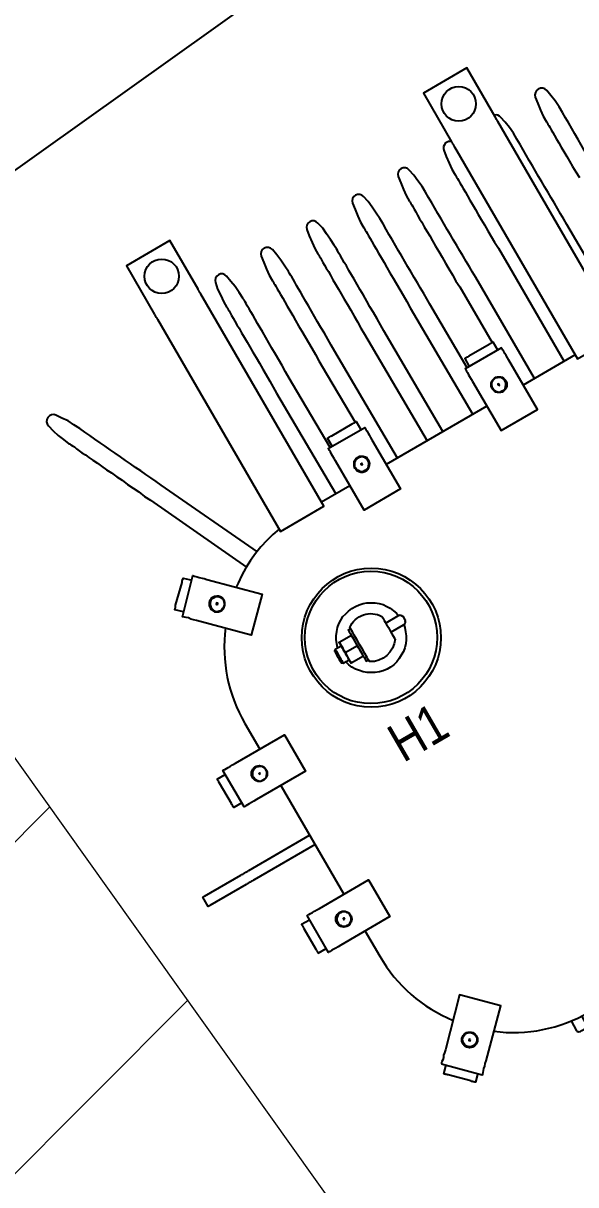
# Model space of a CAD drawing. Header units: metres. Extents: x 3162.2 to 3239.3, y 1435.1 to 1475.8.
# Drawn here: x 3201.6136 to 3201.6885, y 1442.8727 to 1443.03 of the extents above; entities that cross this region are included whole.
import ezdxf

# ---------------------------------------------------------------- set-up
doc = ezdxf.new("R2010")
doc.units = ezdxf.units.M
doc.layers.add('Cotas', color=1, linetype='Continuous', lineweight=5)
for name, color, linetype in [('DIAGRAMA', 7, 'Continuous'), ('PDF5_Geometry', 7, 'Continuous'), ('PDF5_Text', 7, 'Continuous')]:
    doc.layers.add(name, color=color, linetype=linetype)
doc.styles.add('PDF Arial Narrow', font='ARIALN.TTF')

msp = doc.modelspace()

# ---------------------------------------------------------------- hatches: boundary and pattern name
at = {"layer": 'Cotas'}
h = msp.add_hatch(dxfattribs=at)
h.set_pattern_fill('ANSI31', color=256, scale=0.01)
h.paths.add_polyline_path([(3202.27386, 1443.14544), (3202.14994, 1443.35414), (3201.77762, 1443.08826), (3201.87354, 1442.96969), (3201.69029, 1442.82143), (3201.57839, 1442.97813), (3201.49561, 1442.91902), (3202.05864, 1441.86562), (3202.75878, 1442.241)])

# ---------------------------------------------------------------- linework, layer by layer
msp.add_line((3201.57839, 1442.97813), (3201.69029, 1442.82143), dxfattribs=at)
at = {"layer": 'DIAGRAMA'}
msp.add_line((3200.66253, 1442.33168), (3202.16194, 1443.40243), dxfattribs=at)
at = {"layer": 'PDF5_Geometry', "lineweight": 25}
for points in [[(3201.67204, 1443.01322), (3201.6887, 1442.9845), (3201.69458, 1442.98792), (3201.67792, 1443.01663), (3201.67785, 1443.01675), (3201.67782, 1443.01681), (3201.67778, 1443.01687), (3201.67775, 1443.01693), (3201.67768, 1443.01705), (3201.67764, 1443.01711), (3201.67758, 1443.01723), (3201.67754, 1443.01729), (3201.67371, 1443.0239), (3201.66782, 1443.02048), (3201.67165, 1443.01388), (3201.67169, 1443.01382), (3201.67176, 1443.0137), (3201.67179, 1443.01364), (3201.67186, 1443.01352), (3201.6719, 1443.01346), (3201.67193, 1443.0134), (3201.67197, 1443.01334)], [(3201.63179, 1442.98987), (3201.64845, 1442.96115), (3201.65434, 1442.96457), (3201.63768, 1442.99328), (3201.63761, 1442.9934), (3201.63757, 1442.99346), (3201.63754, 1442.99352), (3201.63751, 1442.99358), (3201.63744, 1442.9937), (3201.6374, 1442.99376), (3201.63733, 1442.99388), (3201.6373, 1442.99394), (3201.63346, 1443.00055), (3201.62758, 1442.99713), (3201.63141, 1442.99053), (3201.63144, 1442.99047), (3201.63151, 1442.99035), (3201.63155, 1442.99029), (3201.63162, 1442.99017), (3201.63165, 1442.99011), (3201.63169, 1442.99005), (3201.63172, 1442.98999)], [(3201.67843, 1442.98601), (3201.6735, 1442.98316), (3201.67354, 1442.9831), (3201.67357, 1442.98304), (3201.67368, 1442.98286), (3201.67378, 1442.98267), (3201.67395, 1442.98237), (3201.67409, 1442.98213), (3201.6743, 1442.98177), (3201.67448, 1442.98147), (3201.67835, 1442.97481), (3201.68327, 1442.97766), (3201.6794, 1442.98433), (3201.67923, 1442.98463), (3201.67902, 1442.98499), (3201.67888, 1442.98523), (3201.67871, 1442.98553), (3201.6786, 1442.98571), (3201.6785, 1442.98589), (3201.67846, 1442.98595)], [(3201.67886, 1442.98153), (3201.67876, 1442.98171), (3201.6785, 1442.98188), (3201.67827, 1442.98199), (3201.67802, 1442.98201), (3201.67781, 1442.98196), (3201.67753, 1442.98188), (3201.67733, 1442.98168), (3201.67718, 1442.98152), (3201.67707, 1442.98129), (3201.67706, 1442.98104), (3201.67708, 1442.98073), (3201.67718, 1442.98055), (3201.67732, 1442.98031), (3201.67754, 1442.9802), (3201.67777, 1442.98009), (3201.67805, 1442.98002), (3201.67827, 1442.98006), (3201.67851, 1442.9802), (3201.67875, 1442.98034), (3201.67889, 1442.9805), (3201.67897, 1442.98079), (3201.67899, 1442.98104), (3201.679, 1442.98129)], [(3201.67803, 1442.98089), (3201.67815, 1442.98096), (3201.67805, 1442.98114), (3201.67793, 1442.98107)], [(3201.65592, 1442.9707), (3201.65574, 1442.971), (3201.65553, 1442.97137), (3201.65539, 1442.97161), (3201.65522, 1442.97191), (3201.65512, 1442.97209), (3201.65501, 1442.97227), (3201.65498, 1442.97233), (3201.65494, 1442.97239), (3201.65987, 1442.97524), (3201.6599, 1442.97518), (3201.65994, 1442.97512), (3201.66004, 1442.97494), (3201.66015, 1442.97476), (3201.66032, 1442.97446), (3201.66046, 1442.97422), (3201.66067, 1442.97386), (3201.66084, 1442.97356), (3201.66471, 1442.9669), (3201.65979, 1442.96404)], [(3201.65894, 1442.97117), (3201.6587, 1442.97103), (3201.65853, 1442.97077), (3201.65842, 1442.97055), (3201.6584, 1442.9703), (3201.65839, 1442.97005), (3201.65846, 1442.96977), (3201.65866, 1442.96957), (3201.65886, 1442.96936), (3201.65909, 1442.96925), (3201.65937, 1442.96918), (3201.65962, 1442.96916), (3201.6599, 1442.96924), (3201.66014, 1442.96938), (3201.66034, 1442.96958), (3201.66045, 1442.9698), (3201.66053, 1442.97009), (3201.66055, 1442.97034), (3201.66047, 1442.97061), (3201.66033, 1442.97085), (3201.66019, 1442.97109), (3201.65996, 1442.97121), (3201.65968, 1442.97128), (3201.65943, 1442.9713), (3201.65918, 1442.97131)], [(3201.6603, 1442.97076), (3201.6602, 1442.97094), (3201.65994, 1442.97111), (3201.65971, 1442.97122), (3201.65946, 1442.97124), (3201.65919, 1442.97116), (3201.65897, 1442.97111), (3201.65877, 1442.97091), (3201.65862, 1442.97075), (3201.65851, 1442.97052), (3201.6585, 1442.97027), (3201.65851, 1442.96996), (3201.65862, 1442.96978), (3201.65876, 1442.96954), (3201.65898, 1442.96943), (3201.65921, 1442.96932), (3201.65949, 1442.96925), (3201.65971, 1442.96929), (3201.65995, 1442.96943), (3201.66013, 1442.96954), (3201.66033, 1442.96973), (3201.66041, 1442.97002), (3201.66043, 1442.97027), (3201.66044, 1442.97052)], [(3201.65947, 1442.97012), (3201.65959, 1442.97019), (3201.65949, 1442.97037), (3201.65937, 1442.9703)], [(3201.63707, 1442.94909), (3201.63669, 1442.94919), (3201.63631, 1442.94929), (3201.63599, 1442.94943), (3201.6357, 1442.9495), (3201.63545, 1442.94952), (3201.63526, 1442.94957), (3201.63517, 1442.94959), (3201.6366, 1442.95516), (3201.63669, 1442.95513), (3201.63679, 1442.95511), (3201.63698, 1442.95506), (3201.63717, 1442.95501), (3201.63745, 1442.95493), (3201.63783, 1442.95483), (3201.63811, 1442.95476), (3201.63849, 1442.95465), (3201.64599, 1442.95266), (3201.64447, 1442.94712)], [(3201.63881, 1442.95162), (3201.63879, 1442.95137), (3201.63881, 1442.95106), (3201.63895, 1442.95082), (3201.63909, 1442.95058), (3201.63925, 1442.95044), (3201.63951, 1442.95027), (3201.63976, 1442.95025), (3201.64007, 1442.95027), (3201.64035, 1442.95035), (3201.64053, 1442.95046), (3201.64073, 1442.95066), (3201.64084, 1442.95088), (3201.64092, 1442.95116), (3201.6409, 1442.95147), (3201.64086, 1442.95169), (3201.64072, 1442.95193), (3201.64058, 1442.95217), (3201.64035, 1442.95228), (3201.64007, 1442.95236), (3201.63982, 1442.95237), (3201.63951, 1442.95235), (3201.63927, 1442.95221), (3201.63909, 1442.95211), (3201.63892, 1442.95185)], [(3201.64014, 1442.95224), (3201.63985, 1442.95231), (3201.63964, 1442.95227), (3201.6394, 1442.95213), (3201.63922, 1442.95202), (3201.63901, 1442.95182), (3201.63894, 1442.95154), (3201.63892, 1442.95129), (3201.63897, 1442.95107), (3201.63905, 1442.9508), (3201.63921, 1442.95065), (3201.63941, 1442.95045), (3201.63963, 1442.95034), (3201.63988, 1442.95032), (3201.64016, 1442.9504), (3201.64037, 1442.95045), (3201.64058, 1442.95065), (3201.64072, 1442.95081), (3201.64084, 1442.95103), (3201.64091, 1442.95132), (3201.64083, 1442.95159), (3201.64079, 1442.95181), (3201.64059, 1442.95202), (3201.64042, 1442.95216)], [(3201.63992, 1442.95123), (3201.63997, 1442.95142), (3201.63978, 1442.95147), (3201.63973, 1442.95128)], [(3201.6452, 1442.92483), (3201.64484, 1442.92462), (3201.64454, 1442.92444), (3201.64424, 1442.92427), (3201.644, 1442.92413), (3201.64376, 1442.92399), (3201.64364, 1442.92392), (3201.64352, 1442.92385), (3201.64066, 1442.92878), (3201.64078, 1442.92885), (3201.6409, 1442.92892), (3201.64114, 1442.92905), (3201.64138, 1442.92919), (3201.64168, 1442.92937), (3201.64198, 1442.92954), (3201.64235, 1442.92975), (3201.64901, 1442.93362), (3201.65187, 1442.92869)], [(3201.64515, 1442.92921), (3201.64494, 1442.92901), (3201.6448, 1442.92885), (3201.64469, 1442.92862), (3201.64467, 1442.92837), (3201.64469, 1442.92806), (3201.6448, 1442.92788), (3201.64493, 1442.92764), (3201.64516, 1442.92753), (3201.64538, 1442.92742), (3201.64567, 1442.92734), (3201.64588, 1442.92739), (3201.64612, 1442.92753), (3201.64636, 1442.92767), (3201.64651, 1442.92783), (3201.64659, 1442.92812), (3201.6466, 1442.92837), (3201.64662, 1442.92862), (3201.64648, 1442.92886), (3201.64637, 1442.92904), (3201.64611, 1442.92921), (3201.64589, 1442.92932), (3201.64564, 1442.92933), (3201.64542, 1442.92929)], [(3201.64573, 1442.92834), (3201.64566, 1442.92846), (3201.64554, 1442.92839), (3201.64561, 1442.92827)], [(3201.65663, 1442.90512), (3201.65627, 1442.90492), (3201.65597, 1442.90474), (3201.65567, 1442.90457), (3201.65543, 1442.90443), (3201.65519, 1442.90429), (3201.65507, 1442.90422), (3201.65495, 1442.90415), (3201.65206, 1442.90913), (3201.65218, 1442.9092), (3201.6523, 1442.90927), (3201.65254, 1442.90941), (3201.65278, 1442.90955), (3201.65308, 1442.90973), (3201.65338, 1442.9099), (3201.65374, 1442.91011), (3201.66041, 1442.91398), (3201.6633, 1442.90899)], [(3201.65658, 1442.90951), (3201.65634, 1442.90937), (3201.65623, 1442.90914), (3201.65612, 1442.90892), (3201.6561, 1442.90867), (3201.65609, 1442.90842), (3201.65623, 1442.90818), (3201.65637, 1442.90794), (3201.65659, 1442.90783), (3201.65682, 1442.90772), (3201.65707, 1442.9077), (3201.65732, 1442.90769), (3201.65756, 1442.90783), (3201.6578, 1442.90797), (3201.65791, 1442.90819), (3201.65802, 1442.90842), (3201.65803, 1442.90867), (3201.65805, 1442.90892), (3201.65791, 1442.90916), (3201.65777, 1442.9094), (3201.65754, 1442.90951), (3201.65732, 1442.90962), (3201.65707, 1442.90963), (3201.65682, 1442.90965)], [(3201.65716, 1442.90864), (3201.65706, 1442.90882), (3201.65694, 1442.90875), (3201.65704, 1442.90857)], [(3201.6703, 1442.88905), (3201.6758, 1442.88758), (3201.67586, 1442.88762), (3201.67589, 1442.88771), (3201.67594, 1442.8879), (3201.67595, 1442.88815), (3201.67603, 1442.88844), (3201.67617, 1442.88876), (3201.67621, 1442.8891), (3201.67631, 1442.88948), (3201.67833, 1442.89692), (3201.67273, 1442.89841), (3201.6708, 1442.89095), (3201.6707, 1442.89057), (3201.67057, 1442.89025), (3201.67053, 1442.8899), (3201.67045, 1442.88962), (3201.67034, 1442.88939), (3201.67029, 1442.8892), (3201.67026, 1442.88911)], [(3201.67423, 1442.89237), (3201.67404, 1442.89242), (3201.67399, 1442.89223), (3201.67418, 1442.89218)]]:
    msp.add_lwpolyline(points, close=True, dxfattribs=at)
for points in [[(3201.69347, 1443.0063, -0.003968), (3201.68668, 1443.01786), (3201.68623, 1443.01864), (3201.68568, 1443.01945), (3201.68511, 1443.02016), (3201.68454, 1443.02087, 0.795513), (3201.68298, 1443.01996), (3201.68331, 1443.01911), (3201.68368, 1443.0182), (3201.68407, 1443.01739), (3201.68452, 1443.01661), (3201.68456, 1443.01655), (3201.68459, 1443.01649), (3201.6847, 1443.01631), (3201.6848, 1443.01613), (3201.68494, 1443.01589), (3201.68515, 1443.01553), (3201.68536, 1443.01516), (3201.6856, 1443.01474), (3201.68588, 1443.01426), (3201.68616, 1443.01378), (3201.68651, 1443.01318), (3201.68686, 1443.01258), (3201.68724, 1443.01192), (3201.68762, 1443.01126), (3201.68804, 1443.01054), (3201.68846, 1443.00982), (3201.68897, 1443.00907)], [(3201.69529, 1442.98905), (3201.68728, 1443.00271, -0.003968), (3201.6805, 1443.01427), (3201.68004, 1443.01505), (3201.6795, 1443.01586), (3201.67892, 1443.01657), (3201.67829, 1443.01725), (3201.67813, 1443.01739), (3201.6779, 1443.0175), (3201.67771, 1443.01755), (3201.6774, 1443.01753)], [(3201.68286, 1442.98184), (3201.67491, 1442.99553, -0.003968), (3201.66812, 1443.00709), (3201.66767, 1443.00787), (3201.66706, 1443.00864), (3201.66655, 1443.00939), (3201.66592, 1443.01007, 0.839369), (3201.66441, 1443.0092), (3201.66475, 1443.00834), (3201.66512, 1443.00743), (3201.66551, 1443.00662), (3201.66596, 1443.00584), (3201.666, 1443.00578), (3201.66603, 1443.00572), (3201.66614, 1443.00554), (3201.66624, 1443.00536), (3201.66638, 1443.00512), (3201.66659, 1443.00476), (3201.6668, 1443.0044), (3201.66704, 1443.00398), (3201.66732, 1443.00349), (3201.6676, 1443.00301), (3201.66795, 1443.00241), (3201.6683, 1443.00181), (3201.66868, 1443.00115), (3201.66906, 1443.00049), (3201.66948, 1442.99977), (3201.6699, 1442.99905), (3201.67035, 1442.99827), (3201.67081, 1442.99749), (3201.67126, 1442.99671), (3201.67175, 1442.99587), (3201.67223, 1442.99503), (3201.67275, 1442.99428), (3201.67714, 1442.98671)], [(3201.67374, 1442.98329), (3201.66872, 1442.99194, -0.003968), (3201.66194, 1443.0035), (3201.66142, 1443.00425), (3201.66088, 1443.00505), (3201.66036, 1443.0058), (3201.65973, 1443.00648, 0.839369), (3201.65823, 1443.00561), (3201.65856, 1443.00475), (3201.65893, 1443.00384), (3201.65932, 1443.00303), (3201.65977, 1443.00225), (3201.65981, 1443.00219), (3201.65984, 1443.00213), (3201.65995, 1443.00195), (3201.66005, 1443.00177), (3201.66019, 1443.00153), (3201.6604, 1443.00117), (3201.66061, 1443.00081), (3201.66086, 1443.00039), (3201.66113, 1442.99991), (3201.66141, 1442.99942), (3201.66176, 1442.99882), (3201.66211, 1442.99822), (3201.66249, 1442.99756), (3201.66288, 1442.9969), (3201.66329, 1442.99618), (3201.66371, 1442.99546), (3201.66417, 1442.99468), (3201.66462, 1442.9939), (3201.66507, 1442.99312), (3201.66556, 1442.99228), (3201.66605, 1442.99144), (3201.6665, 1442.99065), (3201.67451, 1442.97699)], [(3201.67048, 1442.97466), (3201.66248, 1442.98832), (3201.66202, 1442.9891), (3201.66154, 1442.98994), (3201.66105, 1442.99078), (3201.66059, 1442.99156), (3201.66014, 1442.99234), (3201.65969, 1442.99313), (3201.65927, 1442.99385), (3201.65885, 1442.99457), (3201.65843, 1442.99529), (3201.65809, 1442.99589), (3201.65774, 1442.99649), (3201.65739, 1442.99709), (3201.65711, 1442.99757), (3201.65683, 1442.99805), (3201.65659, 1442.99847), (3201.65634, 1442.99889), (3201.65617, 1442.99919), (3201.65603, 1442.99943), (3201.65589, 1442.99967), (3201.65582, 1442.99979), (3201.65579, 1442.99985), (3201.65575, 1442.99991), (3201.65524, 1443.00066), (3201.65469, 1443.00146), (3201.65418, 1443.00221), (3201.65354, 1443.00289, 0.83937), (3201.65204, 1443.00202), (3201.65237, 1443.00117), (3201.65274, 1443.00025), (3201.65313, 1442.99944), (3201.65359, 1442.99866), (3201.65362, 1442.9986), (3201.65366, 1442.99854), (3201.65376, 1442.99836), (3201.65387, 1442.99818), (3201.65401, 1442.99794), (3201.65422, 1442.99758), (3201.65442, 1442.99722), (3201.65467, 1442.9968), (3201.65495, 1442.99632), (3201.65523, 1442.99583), (3201.65557, 1442.99523), (3201.65592, 1442.99463), (3201.65631, 1442.99397), (3201.65669, 1442.99331), (3201.65711, 1442.99259), (3201.65753, 1442.99187), (3201.65798, 1442.99109), (3201.65843, 1442.99031), (3201.65889, 1442.98953), (3201.65937, 1442.98869), (3201.65986, 1442.98785), (3201.66031, 1442.98707), (3201.66832, 1442.97341)], [(3201.6643, 1442.97107), (3201.65629, 1442.98473), (3201.65584, 1442.98551), (3201.65535, 1442.98635), (3201.65486, 1442.98719), (3201.65441, 1442.98797), (3201.65395, 1442.98875), (3201.6535, 1442.98954), (3201.65308, 1442.99026), (3201.65267, 1442.99098), (3201.65225, 1442.9917), (3201.6519, 1442.9923), (3201.65155, 1442.9929), (3201.6512, 1442.9935), (3201.65092, 1442.99398), (3201.65064, 1442.99446), (3201.6504, 1442.99488), (3201.65016, 1442.9953), (3201.64998, 1442.9956), (3201.64984, 1442.99584), (3201.6497, 1442.99608), (3201.64963, 1442.9962), (3201.6496, 1442.99626), (3201.64956, 1442.99632), (3201.64905, 1442.99707), (3201.6485, 1442.99788), (3201.64799, 1442.99862), (3201.64736, 1442.9993, 0.83937), (3201.64585, 1442.99843), (3201.64619, 1442.99758), (3201.64656, 1442.99666), (3201.64695, 1442.99585), (3201.6474, 1442.99507), (3201.64744, 1442.99501), (3201.64747, 1442.99495), (3201.64758, 1442.99477), (3201.64768, 1442.99459), (3201.64782, 1442.99435), (3201.64803, 1442.99399), (3201.64824, 1442.99363), (3201.64848, 1442.99321), (3201.64876, 1442.99273), (3201.64904, 1442.99225), (3201.64939, 1442.99164), (3201.64974, 1442.99104), (3201.65012, 1442.99038), (3201.6505, 1442.98972), (3201.65092, 1442.989), (3201.65134, 1442.98828), (3201.65179, 1442.9875), (3201.65225, 1442.98672), (3201.6527, 1442.98594), (3201.65319, 1442.9851), (3201.65367, 1442.98426), (3201.65413, 1442.98348), (3201.65858, 1442.97594)], [(3201.65518, 1442.97253), (3201.6501, 1442.98114), (3201.64965, 1442.98192), (3201.64916, 1442.98276), (3201.64867, 1442.9836), (3201.64822, 1442.98438), (3201.64777, 1442.98516), (3201.64731, 1442.98595), (3201.6469, 1442.98667), (3201.64648, 1442.98739), (3201.64606, 1442.98811), (3201.64571, 1442.98871), (3201.64536, 1442.98931), (3201.64501, 1442.98991), (3201.64474, 1442.99039), (3201.64446, 1442.99087), (3201.64421, 1442.99129), (3201.64397, 1442.99171), (3201.64379, 1442.99201), (3201.64366, 1442.99225), (3201.64352, 1442.99249), (3201.64345, 1442.99261), (3201.64341, 1442.99267), (3201.64338, 1442.99273), (3201.64286, 1442.99348), (3201.64232, 1442.99429), (3201.64174, 1442.995), (3201.64117, 1442.99571, 0.83937), (3201.63967, 1442.99484), (3201.63994, 1442.99395), (3201.64037, 1442.99308), (3201.64076, 1442.99226), (3201.64121, 1442.99148), (3201.64125, 1442.99142), (3201.64128, 1442.99136), (3201.64139, 1442.99118), (3201.64149, 1442.991), (3201.64163, 1442.99076), (3201.64184, 1442.9904), (3201.64205, 1442.99004), (3201.64229, 1442.98962), (3201.64257, 1442.98914), (3201.64285, 1442.98866), (3201.6432, 1442.98805), (3201.64355, 1442.98745), (3201.64393, 1442.98679), (3201.64432, 1442.98613), (3201.64473, 1442.98541), (3201.64515, 1442.98469), (3201.64561, 1442.98391), (3201.64606, 1442.98313), (3201.64651, 1442.98235), (3201.647, 1442.98151), (3201.64749, 1442.98067), (3201.64794, 1442.97989), (3201.65595, 1442.96623)], [(3201.64533, 1442.95838), (3201.63229, 1442.96743, -0.001189), (3201.62126, 1442.97508), (3201.62048, 1442.9756), (3201.6197, 1442.97611), (3201.61884, 1442.97649), (3201.61804, 1442.97691, 0.824809), (3201.61704, 1442.97544), (3201.61767, 1442.97477), (3201.61836, 1442.97413), (3201.61908, 1442.97358), (3201.6198, 1442.97303), (3201.6199, 1442.97301), (3201.61993, 1442.97295), (3201.62006, 1442.97286), (3201.62029, 1442.97275), (3201.62055, 1442.97258), (3201.62084, 1442.97235), (3201.62117, 1442.97206), (3201.62156, 1442.9718), (3201.62204, 1442.97152), (3201.6225, 1442.97115), (3201.62302, 1442.97081), (3201.62367, 1442.97038), (3201.62422, 1442.96998), (3201.62491, 1442.96949), (3201.62556, 1442.96907), (3201.62627, 1442.96852), (3201.62702, 1442.96807), (3201.62774, 1442.96752), (3201.62852, 1442.96701), (3201.62929, 1442.9665), (3201.63005, 1442.96589), (3201.63083, 1442.96538), (3201.64387, 1442.95633)], [(3201.64102, 1442.94809, 0.165259), (3201.64363, 1442.93515), (3201.64565, 1442.93167)], [(3201.65994, 1442.90704), (3201.66192, 1442.90362, 0.165258), (3201.67186, 1442.89493)], [(3201.67737, 1442.89347, 0.164385), (3201.69024, 1442.89604), (3201.69703, 1442.89998)]]:
    msp.add_lwpolyline(points, format="xyb", dxfattribs=at)
for points in [[(3201.67162, 1443.01394), (3201.67146, 1443.01393), (3201.67121, 1443.01394), (3201.67103, 1443.01384), (3201.67079, 1443.0137), (3201.67068, 1443.01347), (3201.67057, 1443.01325), (3201.67056, 1443.013), (3201.6706, 1443.01278), (3201.67093, 1443.01193), (3201.6713, 1443.01102), (3201.6717, 1443.01021), (3201.67215, 1443.00943), (3201.67218, 1443.00937), (3201.67222, 1443.00931), (3201.67232, 1443.00913), (3201.67243, 1443.00895), (3201.67257, 1443.00871), (3201.67278, 1443.00835), (3201.67298, 1443.00799), (3201.67323, 1443.00756), (3201.67351, 1443.00708), (3201.67379, 1443.0066), (3201.67413, 1443.006), (3201.67448, 1443.0054), (3201.67487, 1443.00474), (3201.67525, 1443.00408), (3201.67567, 1443.00336), (3201.67609, 1443.00264), (3201.67654, 1443.00186), (3201.67699, 1443.00108), (3201.67745, 1443.0003), (3201.67799, 1442.99949), (3201.67848, 1442.99865), (3201.67893, 1442.99787), (3201.68688, 1442.98417)], [(3201.67789, 1442.9857), (3201.67726, 1442.98678), (3201.6772, 1442.98675), (3201.67714, 1442.98671), (3201.67708, 1442.98668), (3201.67702, 1442.98664), (3201.6769, 1442.98657), (3201.67684, 1442.98654), (3201.67672, 1442.98647), (3201.67396, 1442.98486), (3201.67384, 1442.98479), (3201.67378, 1442.98476), (3201.67366, 1442.98469), (3201.6736, 1442.98465), (3201.67354, 1442.98462), (3201.67348, 1442.98459), (3201.67342, 1442.98455), (3201.67404, 1442.98347)], [(3201.68838, 1442.98505), (3201.68135, 1442.98097)], [(3201.67643, 1442.97811), (3201.66279, 1442.9702)], [(3201.65548, 1442.9727), (3201.65485, 1442.97378), (3201.65491, 1442.97382), (3201.65497, 1442.97385), (3201.65503, 1442.97389), (3201.65509, 1442.97392), (3201.65516, 1442.97396), (3201.65528, 1442.97403), (3201.6554, 1442.97409), (3201.65816, 1442.9757), (3201.65822, 1442.97573), (3201.65834, 1442.9758), (3201.65846, 1442.97587), (3201.65852, 1442.97591), (3201.65858, 1442.97594), (3201.65864, 1442.97598), (3201.6587, 1442.97601), (3201.65933, 1442.97493)], [(3201.65787, 1442.96734), (3201.65402, 1442.96511)], [(3201.64828, 1442.96145), (3201.64742, 1442.96072), (3201.6466, 1442.95992), (3201.64581, 1442.95906), (3201.64506, 1442.95814), (3201.6444, 1442.9572), (3201.64378, 1442.9562), (3201.64322, 1442.95523), (3201.64273, 1442.95414), (3201.64248, 1442.9536)], [(3201.63534, 1442.95026), (3201.63415, 1442.95053), (3201.63411, 1442.95059), (3201.63417, 1442.95062), (3201.63414, 1442.95068), (3201.6342, 1442.95072), (3201.63422, 1442.95081), (3201.63425, 1442.95091), (3201.63424, 1442.95106), (3201.63426, 1442.95115), (3201.63513, 1442.95423), (3201.63515, 1442.95432), (3201.63514, 1442.95448), (3201.63517, 1442.95457), (3201.6352, 1442.95467), (3201.63526, 1442.9547), (3201.63528, 1442.9548), (3201.63648, 1442.95453)], [(3201.65619, 1442.94533), (3201.65621, 1442.94543), (3201.65609, 1442.94592), (3201.65599, 1442.9465), (3201.65602, 1442.947), (3201.65608, 1442.9476), (3201.65617, 1442.94813), (3201.65636, 1442.94864), (3201.65664, 1442.94912), (3201.65692, 1442.94961), (3201.65733, 1442.95001), (3201.65768, 1442.95037), (3201.65813, 1442.95071), (3201.65861, 1442.95099), (3201.65912, 1442.95121), (3201.65967, 1442.95137), (3201.66016, 1442.95149), (3201.66072, 1442.95149), (3201.66128, 1442.9515), (3201.66182, 1442.95141), (3201.66239, 1442.95125), (3201.66287, 1442.95097), (3201.66332, 1442.95075), (3201.66378, 1442.95038), (3201.6642, 1442.95006), (3201.66447, 1442.94974)], [(3201.66343, 1442.94752), (3201.66511, 1442.9485), (3201.66523, 1442.94857), (3201.66529, 1442.9486), (3201.66531, 1442.9487), (3201.66537, 1442.94873), (3201.6654, 1442.94883), (3201.66542, 1442.94892), (3201.66535, 1442.94904), (3201.66538, 1442.94914), (3201.66534, 1442.9492), (3201.66517, 1442.9495), (3201.6651, 1442.94962), (3201.66501, 1442.94964), (3201.66497, 1442.9497), (3201.66488, 1442.94973), (3201.66478, 1442.94975), (3201.66469, 1442.94978), (3201.66459, 1442.9498), (3201.66453, 1442.94977), (3201.66441, 1442.9497), (3201.66273, 1442.94872)], [(3201.66517, 1442.94853), (3201.66532, 1442.94814), (3201.66542, 1442.94755), (3201.66548, 1442.94703), (3201.66548, 1442.94647), (3201.66545, 1442.94597), (3201.6653, 1442.9454), (3201.66511, 1442.94489), (3201.66483, 1442.94441), (3201.66455, 1442.94392), (3201.66424, 1442.9435), (3201.66383, 1442.9431), (3201.66338, 1442.94276), (3201.6629, 1442.94248), (3201.66238, 1442.94226), (3201.66189, 1442.94214), (3201.66131, 1442.94204), (3201.66075, 1442.94204), (3201.66019, 1442.94203), (3201.65965, 1442.94212), (3201.65915, 1442.94231), (3201.65864, 1442.9425), (3201.65815, 1442.94278), (3201.65773, 1442.94309), (3201.65733, 1442.9435), (3201.65727, 1442.94347)], [(3201.65795, 1442.94796), (3201.65765, 1442.94779), (3201.65769, 1442.94773), (3201.65772, 1442.94767), (3201.65779, 1442.94755), (3201.6579, 1442.94737), (3201.65804, 1442.94713), (3201.65818, 1442.94689), (3201.65835, 1442.94659), (3201.65852, 1442.94628), (3201.65873, 1442.94592), (3201.65894, 1442.94556), (3201.65912, 1442.94526), (3201.65933, 1442.9449), (3201.6595, 1442.9446), (3201.65964, 1442.94436), (3201.65978, 1442.94412), (3201.65992, 1442.94388), (3201.65999, 1442.94376), (3201.66006, 1442.94364), (3201.66009, 1442.94358), (3201.66039, 1442.94376)], [(3201.65731, 1442.94478), (3201.65708, 1442.94504), (3201.65694, 1442.94528), (3201.65659, 1442.94588), (3201.65651, 1442.94616), (3201.65645, 1442.94612), (3201.65639, 1442.94609), (3201.65642, 1442.94603), (3201.65646, 1442.94597), (3201.65649, 1442.94591), (3201.6566, 1442.94573), (3201.6567, 1442.94555), (3201.65681, 1442.94537), (3201.65695, 1442.94513), (3201.65712, 1442.94483), (3201.65726, 1442.94459), (3201.65744, 1442.94429), (3201.65757, 1442.94405), (3201.65771, 1442.94381), (3201.65782, 1442.94363), (3201.65789, 1442.94351), (3201.65792, 1442.94345), (3201.65796, 1442.94339), (3201.65799, 1442.94333), (3201.65805, 1442.94336), (3201.65811, 1442.9434), (3201.65961, 1442.94427)], [(3201.65801, 1442.94703), (3201.65651, 1442.94616)], [(3201.65814, 1442.94695), (3201.65811, 1442.94701), (3201.65807, 1442.94707), (3201.65801, 1442.94703), (3201.65825, 1442.94677), (3201.65842, 1442.94646), (3201.65877, 1442.94586), (3201.65881, 1442.94565), (3201.65905, 1442.94538), (3201.65922, 1442.94508), (3201.65957, 1442.94448), (3201.65961, 1442.94427), (3201.65967, 1442.9443), (3201.65964, 1442.94436)], [(3201.65667, 1442.94561), (3201.65589, 1442.94516), (3201.65578, 1442.94493), (3201.65581, 1442.94487), (3201.65585, 1442.94481), (3201.65592, 1442.94469), (3201.65602, 1442.94451), (3201.65616, 1442.94427), (3201.65627, 1442.94409), (3201.65637, 1442.94391), (3201.65651, 1442.94367), (3201.65658, 1442.94355), (3201.65665, 1442.94343), (3201.65668, 1442.94337), (3201.65697, 1442.94329), (3201.65775, 1442.94375)], [(3201.65589, 1442.94516), (3201.65596, 1442.94504), (3201.65603, 1442.94492), (3201.65613, 1442.94474), (3201.65624, 1442.94456), (3201.65638, 1442.94432), (3201.65652, 1442.94407), (3201.65665, 1442.94383), (3201.65676, 1442.94365), (3201.65686, 1442.94347), (3201.65693, 1442.94335), (3201.65697, 1442.94329)], [(3201.65811, 1442.9434), (3201.65791, 1442.9436), (3201.65774, 1442.9439), (3201.65739, 1442.9445), (3201.65731, 1442.94478), (3201.65881, 1442.94565)], [(3201.64321, 1442.92439), (3201.64213, 1442.92376), (3201.64209, 1442.92382), (3201.64206, 1442.92388), (3201.64199, 1442.924), (3201.64195, 1442.92406), (3201.64188, 1442.92418), (3201.64181, 1442.9243), (3201.64021, 1442.92707), (3201.64017, 1442.92713), (3201.64011, 1442.92725), (3201.64004, 1442.92737), (3201.64, 1442.92743), (3201.63997, 1442.92749), (3201.63993, 1442.92755), (3201.6399, 1442.92761), (3201.64098, 1442.92824)], [(3201.64851, 1442.92674), (3201.65705, 1442.91203)], [(3201.65314, 1442.91875), (3201.64491, 1442.91398), (3201.64479, 1442.91391), (3201.64467, 1442.91384), (3201.64449, 1442.91374), (3201.64437, 1442.91367), (3201.64419, 1442.91356), (3201.64407, 1442.91349), (3201.64395, 1442.91342), (3201.64383, 1442.91335), (3201.63891, 1442.91049), (3201.63879, 1442.91042), (3201.63873, 1442.91039), (3201.63867, 1442.91036), (3201.63793, 1442.91162), (3201.63799, 1442.91165), (3201.63805, 1442.91169), (3201.63817, 1442.91176), (3201.6431, 1442.91461), (3201.64322, 1442.91468), (3201.64334, 1442.91475), (3201.64346, 1442.91482), (3201.64364, 1442.91493), (3201.64376, 1442.915), (3201.64394, 1442.9151), (3201.64406, 1442.91517), (3201.64418, 1442.91524), (3201.65241, 1442.92002)], [(3201.65241, 1442.90853), (3201.65133, 1442.90791), (3201.65136, 1442.90785), (3201.6514, 1442.90779), (3201.65143, 1442.90773), (3201.65147, 1442.90767), (3201.65154, 1442.90755), (3201.65157, 1442.90749), (3201.65164, 1442.90737), (3201.65324, 1442.9046), (3201.65331, 1442.90448), (3201.65335, 1442.90442), (3201.65342, 1442.9043), (3201.65345, 1442.90424), (3201.65349, 1442.90418), (3201.65352, 1442.90412), (3201.65356, 1442.90406), (3201.65464, 1442.90469)], [(3201.68786, 1442.8949), (3201.68856, 1442.89354), (3201.6886, 1442.89348), (3201.68869, 1442.89346), (3201.68879, 1442.89343), (3201.68888, 1442.89341), (3201.6891, 1442.89345), (3201.68928, 1442.89356), (3201.68958, 1442.89373), (3201.68982, 1442.89387), (3201.68991, 1442.894), (3201.68993, 1442.89409), (3201.68996, 1442.89419), (3201.69002, 1442.89422), (3201.68998, 1442.89428), (3201.68931, 1442.89558)], [(3201.6752, 1442.8878), (3201.67487, 1442.88656), (3201.67484, 1442.88662), (3201.67478, 1442.88659), (3201.67468, 1442.88661), (3201.67459, 1442.88664), (3201.67449, 1442.88666), (3201.6744, 1442.88669), (3201.67427, 1442.88677), (3201.67117, 1442.88755), (3201.67107, 1442.88757), (3201.67098, 1442.8876), (3201.67088, 1442.88762), (3201.67079, 1442.88765), (3201.6707, 1442.88767), (3201.67066, 1442.88773), (3201.6706, 1442.8877), (3201.67093, 1442.88893)]]:
    msp.add_lwpolyline(points, dxfattribs=at)
msp.add_lwpolyline([(3201.66221, 1442.94963), (3201.66224, 1442.94957), (3201.66231, 1442.94945), (3201.66252, 1442.94908), (3201.66266, 1442.94884), (3201.66283, 1442.94854), (3201.66308, 1442.94812), (3201.66332, 1442.9477), (3201.66357, 1442.94728), (3201.66377, 1442.94692), (3201.66391, 1442.94668), (3201.66398, 1442.94656, -0.399541), (3201.66053, 1442.94352), (3201.66046, 1442.94364), (3201.66036, 1442.94382), (3201.66022, 1442.94406), (3201.65991, 1442.9446), (3201.65956, 1442.9452), (3201.65917, 1442.94586), (3201.65879, 1442.94652), (3201.65844, 1442.94712), (3201.6582, 1442.94754), (3201.65799, 1442.9479), (3201.65785, 1442.94814, -0.442555)], format="xyb", close=True, dxfattribs=at)
for centre, radius in [((3201.67261, 1443.01904), 0.00234), ((3201.63237, 1442.99569), 0.00234), ((3201.67807, 1442.98102), 0.00108), ((3201.66077, 1442.94676), 0.00942), ((3201.66072, 1442.94679), 0.00896), ((3201.6456, 1442.92836), 0.00108), ((3201.65703, 1442.90866), 0.00108), ((3201.67409, 1442.8923), 0.00107), ((3201.67411, 1442.89234), 0.000972)]:
    msp.add_circle(centre, radius, dxfattribs=at)

# ---------------------------------------------------------------- texts
at = {"layer": 'PDF5_Text', "insert": (3201.66379, 1442.93203), "char_height": 0.005226, "attachment_point": 4, "rotation": 30.123, "style": 'PDF Arial Narrow'}
msp.add_mtext('H1', dxfattribs=at)

doc.saveas('drawing.dxf')
